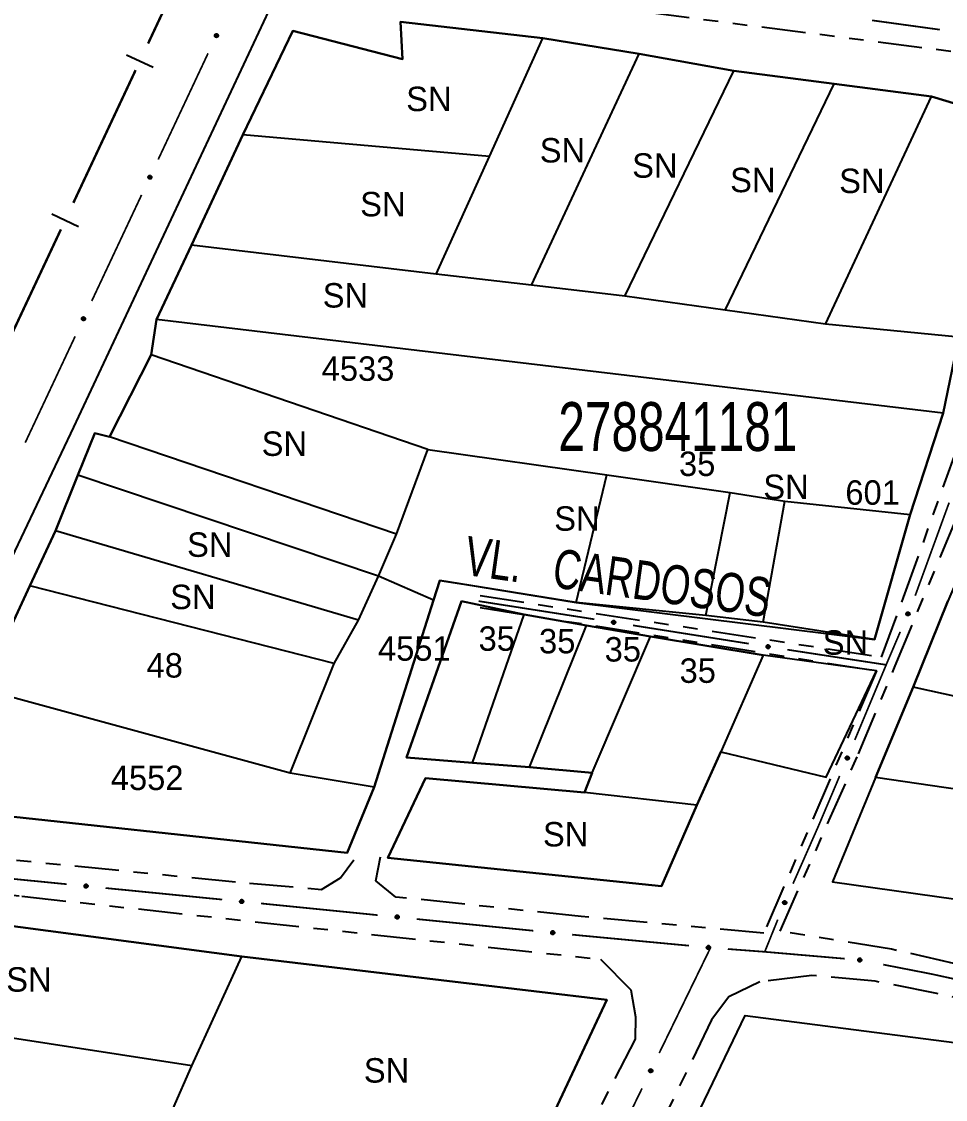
# Model space of a CAD drawing. Extents: x 203665 to 205970, y 4870865 to 4873745.
# Drawn here: x 203947.2 to 204041.8, y 4872759.1 to 4872869.4 of the extents above; entities that cross this region are included whole.
import ezdxf
from ezdxf.enums import TextEntityAlignment as Align

# ---------------------------------------------------------------- set-up
doc = ezdxf.new("R2010")
doc.units = 0
doc.header["$LTSCALE"] = 1.5
doc.header["$MEASUREMENT"] = 0
doc.linetypes.add('TRACO_25', pattern=[8, 3, -1, 1, -1, 1, -1])
for name, color, linetype in [('CD_MALHA_LOTES', 7, 'CONTINUOUS'), ('CD_TXT_QUADRA', 7, 'CONTINUOUS'), ('LM-LIM-SETORES-BAIRROS', 250, 'CONTINUOUS'), ('RU-QUADRA', 210, 'CONTINUOUS'), ('SV-EIXO-RUA-N-PAV', 6, 'CONTINUOUS'), ('SV-EIXO-RUA-PAV', 20, 'CONTINUOUS'), ('SV-RUA-NAO-PAV', 7, 'CONTINUOUS'), ('SV-RUA-PAVIM', 7, 'CONTINUOUS'), ('SV-TXT-RUA-N-PAV', 7, 'CONTINUOUS'), ('Th_NmrPort', 1, 'CONTINUOUS')]:
    doc.layers.add(name, color=color, linetype=linetype)
doc.styles.add('ARIAL', font='ARIAL.SHX')

msp = doc.modelspace()

# ---------------------------------------------------------------- linework, layer by layer
at = {"layer": 'CD_MALHA_LOTES', "linetype": 'Continuous', "flags": 128}
for points in [[(203974.978009, 4872868.418257), (203986.224625, 4872865.494137), (203986.010718, 4872869.32411)], [(203986.010718, 4872869.32411), (204000.573665, 4872867.675433)], [(203969.884727, 4872857.768376), (203974.978009, 4872868.418257)], [(203995.103927, 4872855.55459), (204000.573665, 4872867.675433)], [(204000.573665, 4872867.675433), (204010.426497, 4872866.062217)], [(203999.408976, 4872842.387275), (204010.426497, 4872866.062217)], [(204010.426497, 4872866.062217), (204020.133652, 4872864.306445)], [(204008.983385, 4872841.260662), (204020.133652, 4872864.306445)], [(204020.133652, 4872864.306445), (204030.395201, 4872862.988027)], [(204019.243671, 4872839.828078), (204030.395201, 4872862.988027)], [(204030.395201, 4872862.988027), (204040.366542, 4872861.706895)], [(204029.517916, 4872838.393546), (204040.366542, 4872861.706895)], [(204040.366542, 4872861.706895), (204050.045456, 4872858.774231)], [(203964.606078, 4872846.482504), (203969.884727, 4872857.768376)], [(203995.103927, 4872855.55459), (203969.884727, 4872857.768376)], [(203989.678634, 4872843.532236), (203995.103927, 4872855.55459)], [(203961.052809, 4872838.88553), (203964.606078, 4872846.482504)], [(203989.678634, 4872843.532236), (203964.606078, 4872846.482504)], [(203999.408976, 4872842.387275), (203989.678634, 4872843.532236)], [(204008.983385, 4872841.260662), (203999.408976, 4872842.387275)], [(204019.243671, 4872839.828078), (204008.983385, 4872841.260662)], [(204029.517916, 4872838.393546), (204019.243671, 4872839.828078)], [(203960.494328, 4872835.247916), (203961.052809, 4872838.88553)], [(204041.557973, 4872829.280035), (203961.052809, 4872838.88553)], [(204043.162941, 4872837.06722), (204029.517916, 4872838.393546)], [(204043.162941, 4872837.06722), (204041.557973, 4872829.280035)], [(203956.243512, 4872826.864039), (203960.494328, 4872835.247916)], [(203988.792923, 4872825.569082), (203960.494328, 4872835.247916)], [(204041.557973, 4872829.280035), (204038.183988, 4872818.933149)], [(203952.988579, 4872822.957318), (203954.734101, 4872827.255645)], [(203954.734101, 4872827.255645), (203956.243512, 4872826.864039)], [(203985.60298, 4872816.931094), (203956.243512, 4872826.864039)], [(203985.60298, 4872816.931094), (203988.792923, 4872825.569082)], [(203988.792923, 4872825.569082), (204007.143329, 4872822.981931)], [(203950.686393, 4872817.264644), (203952.988579, 4872822.957318)], [(203983.750369, 4872812.635044), (203952.988579, 4872822.957318)], [(204003.994277, 4872809.935857), (204007.143329, 4872822.981931)], [(204007.143329, 4872822.981931), (204019.739539, 4872821.182472)], [(204017.265283, 4872808.586263), (204019.739539, 4872821.182472)], [(204019.739539, 4872821.182472), (204025.362847, 4872820.282743)], [(204023.113523, 4872807.911466), (204025.362847, 4872820.282743)], [(204025.362847, 4872820.282743), (204038.183988, 4872818.933149)], [(204038.183988, 4872818.933149), (204034.526255, 4872806.15346)], [(203948.072395, 4872811.631434), (203950.686393, 4872817.264644)], [(203981.725978, 4872808.136398), (203950.686393, 4872817.264644)], [(203983.750369, 4872812.635044), (203985.60298, 4872816.931094)], [(203981.725978, 4872808.136398), (203983.750369, 4872812.635044)], [(203989.390291, 4872810.151529), (203983.750369, 4872812.635044)], [(203990.048474, 4872812.18518), (203989.390291, 4872810.151529)], [(204003.994277, 4872809.935857), (203990.048474, 4872812.18518)], [(203943.168592, 4872801.045672), (203948.072395, 4872811.631434)], [(203979.224776, 4872803.675202), (203948.072395, 4872811.631434)], [(203989.390291, 4872810.151529), (203983.300504, 4872791.041542)], [(203986.618256, 4872794.078129), (203992.241564, 4872810.048323)], [(203992.241564, 4872810.048323), (203998.652135, 4872808.698729)], [(204017.265283, 4872808.586263), (204003.994277, 4872809.935857)], [(204038.497723, 4872801.269634), (204042.017565, 4872810.069239)], [(203993.366225, 4872793.515798), (203998.652135, 4872808.698729)], [(203998.652135, 4872808.698729), (204005.062706, 4872807.574067)], [(204023.113523, 4872807.911466), (204017.265283, 4872808.586263)], [(203979.224776, 4872803.675202), (203981.725978, 4872808.136398)], [(203999.214465, 4872793.065933), (204005.062706, 4872807.574067)], [(204005.062706, 4872807.574067), (204011.585743, 4872806.449406)], [(204034.526255, 4872806.15346), (204023.113523, 4872807.911466)], [(204005.625036, 4872792.503603), (204011.585743, 4872806.449406)], [(204011.585743, 4872806.449406), (204023.113523, 4872804.537481)], [(204023.113523, 4872804.537481), (204018.783576, 4872794.640459)], [(204034.71485, 4872802.932001), (204023.113523, 4872804.537481)], [(203974.702334, 4872792.465136), (203979.224776, 4872803.675202)], [(204029.580327, 4872792.053738), (204034.71485, 4872802.932001)], [(203974.702334, 4872792.465136), (203943.168592, 4872801.045672)], [(204034.625897, 4872792.03005), (204038.497723, 4872801.269634)], [(204068.448996, 4872794.697124), (204038.497723, 4872801.269634)], [(204018.783576, 4872794.640459), (204016.357708, 4872789.191013)], [(204018.783576, 4872794.640459), (204029.580327, 4872792.053738)], [(203993.366225, 4872793.515798), (203986.618256, 4872794.078129)], [(203999.214465, 4872793.065933), (203993.366225, 4872793.515798)], [(203983.300504, 4872791.041542), (203974.702334, 4872792.465136)], [(204005.625036, 4872792.503603), (203999.214465, 4872793.065933)], [(204004.837773, 4872790.479212), (204005.625036, 4872792.503603)], [(204034.625897, 4872792.03005), (204030.226095, 4872781.33853)], [(204064.961717, 4872787.595359), (204034.625897, 4872792.03005)], [(203983.300504, 4872791.041542), (203980.561879, 4872784.312844)], [(203984.722483, 4872783.818916), (203988.572028, 4872791.94518)], [(203988.572028, 4872791.94518), (204004.837773, 4872790.479212)], [(204016.357708, 4872789.191013), (204004.837773, 4872790.479212)], [(203980.561879, 4872784.312844), (203937.575021, 4872788.970916)], [(204016.357708, 4872789.191013), (204012.73095, 4872780.918167)], [(204012.73095, 4872780.918167), (203984.722483, 4872783.818916)], [(204030.226095, 4872781.33853), (204059.853158, 4872777.191897)], [(203969.757067, 4872773.707985), (203935.757059, 4872778.219792), (203932.286352, 4872778.033494), (203927.663544, 4872768.21169)], [(203964.658147, 4872762.528245), (203969.757067, 4872773.707985)], [(204007.122571, 4872769.27952), (203969.757067, 4872773.707985)], [(203997.045184, 4872747.71954), (204007.122571, 4872769.27952)], [(203964.658147, 4872762.528245), (203927.663544, 4872768.21169)], [(203984.453938, 4872690.046151), (203994.607376, 4872712.758477), (203995.457898, 4872714.497536), (204010.90324, 4872746.078567), (204021.301447, 4872767.675082)], [(204021.301447, 4872767.675082), (204085.727843, 4872759.355202)], [(203960.777097, 4872753.678437), (203964.658147, 4872762.528245)]]:
    msp.add_lwpolyline(points, dxfattribs=at)
at = {"layer": 'LM-LIM-SETORES-BAIRROS', "const_width": 0.25}
for points in [[(203960.174927, 4872867.107092), (203966.546909, 4872880.686408)], [(203952.528547, 4872850.811912), (203958.90053, 4872864.391228)], [(203944.882168, 4872834.516732), (203951.254151, 4872848.096048)]]:
    msp.add_lwpolyline(points, dxfattribs=at)
at = {"layer": 'LM-LIM-SETORES-BAIRROS'}
for points in [[(203960.683261, 4872864.659318), (203957.967397, 4872865.933714)], [(203953.036881, 4872848.364138), (203950.321018, 4872849.638534)]]:
    msp.add_lwpolyline(points, dxfattribs=at)
at = {"layer": 'RU-QUADRA', "linetype": 'Continuous'}
for points in [[(204050.045456, 4872858.774231), (204040.366542, 4872861.706895), (204030.395201, 4872862.988027), (204020.133652, 4872864.306445), (204010.426497, 4872866.062217), (204000.573665, 4872867.675433), (203986.010718, 4872869.32411), (203986.224625, 4872865.494137), (203974.978009, 4872868.418257), (203969.884727, 4872857.768376), (203964.606078, 4872846.482504), (203961.052809, 4872838.88553), (203960.494328, 4872835.247916), (203956.243512, 4872826.864039), (203954.734101, 4872827.255645), (203952.988579, 4872822.957318), (203950.686393, 4872817.264644), (203948.072395, 4872811.631434), (203943.168592, 4872801.045672)], [(203937.575021, 4872788.970916), (203980.561879, 4872784.312844), (203983.300504, 4872791.041542), (203989.390291, 4872810.151529), (203990.048474, 4872812.18518), (203992.504194, 4872811.789096), (204003.994277, 4872809.935857), (204034.526255, 4872806.15346), (204038.183988, 4872818.933149), (204041.557973, 4872829.280035), (204043.162941, 4872837.06722)]]:
    msp.add_lwpolyline(points, dxfattribs=at)
at = {"layer": 'RU-QUADRA', "linetype": 'Continuous', "flags": 128}
for points in [[(204091.532811, 4872772.953703), (204096.813462, 4872784.295295), (204101.914829, 4872795.251826), (204106.961588, 4872806.091073), (204112.185761, 4872816.920509), (204118.006143, 4872828.985856), (204128.408423, 4872850.974727), (204127.651619, 4872851.383406), (204096.97326, 4872854.841873), (204062.212657, 4872860.050993), (204052.445096, 4872835.984074), (204048.72382, 4872825.610816), (204045.44941, 4872818.032881), (204042.017565, 4872810.069239), (204038.497723, 4872801.269634), (204034.625897, 4872792.03005), (204030.226095, 4872781.33853), (204059.853158, 4872777.191897)], [(203992.241564, 4872810.048323), (203986.618256, 4872794.078129), (203993.366225, 4872793.515798), (203999.214465, 4872793.065933), (204005.625036, 4872792.503603), (204004.837773, 4872790.479212), (203988.572028, 4872791.94518), (203984.722483, 4872783.818916), (204012.73095, 4872780.918167), (204016.357708, 4872789.191013), (204018.783576, 4872794.640459), (204029.580327, 4872792.053738), (204034.71485, 4872802.932001), (204023.113523, 4872804.537481), (204011.585743, 4872806.449406), (204005.062706, 4872807.574067), (203998.652135, 4872808.698729)]]:
    msp.add_lwpolyline(points, close=True, dxfattribs=at)
for points in [[(203935.757059, 4872778.219792), (203969.757067, 4872773.707985), (204007.122571, 4872769.27952), (203997.045184, 4872747.71954)], [(204010.90324, 4872746.078567), (204021.301447, 4872767.675082), (204085.727843, 4872759.355202), (204067.401495, 4872721.82098)]]:
    msp.add_lwpolyline(points, dxfattribs=at)
at = {"layer": 'SV-EIXO-RUA-N-PAV', "const_width": 0.18}
for points in [[(204041.210966, 4872868.527379), (204034.27635, 4872869.48189)], [(204042.161917, 4872820.139098), (204038.690558, 4872810.620854)], [(203994.000683, 4872810.068342), (204005.856146, 4872808.211462)], [(204009.807438, 4872807.589142), (204021.660103, 4872805.714485)], [(204037.157828, 4872806.927049), (204035.9821, 4872804.167038)], [(204025.612521, 4872805.099429), (204035.497198, 4872803.585109)], [(204035.9821, 4872804.167038), (204035.719687, 4872803.551025)], [(204035.719687, 4872803.551025), (204032.508669, 4872795.864327)], [(204035.497198, 4872803.585109), (204035.719687, 4872803.551025)], [(204030.957448, 4872792.177376), (204029.006703, 4872787.573617)], [(204029.006703, 4872787.573617), (204028.74334, 4872786.952081)], [(204028.74334, 4872786.952081), (204026.187016, 4872781.166717)], [(203951.838563, 4872781.110155), (203940.891908, 4872782.192163)], [(203967.76097, 4872779.536324), (203955.819165, 4872780.716697)], [(203983.681529, 4872777.943921), (203971.741379, 4872779.140926)], [(203999.601729, 4872776.347913), (203987.661579, 4872777.544919)], [(204024.624726, 4872777.484964), (204023.499148, 4872774.704123)], [(204004.334677, 4872775.873433), (204003.581779, 4872775.948911)], [(204004.576937, 4872775.850658), (204004.334677, 4872775.873433)], [(204015.528644, 4872774.821046), (204004.576937, 4872775.850658)], [(204017.742361, 4872774.612926), (204012.48818, 4872763.82434)], [(204023.292043, 4872774.192451), (204019.513806, 4872774.478712)], [(204023.499148, 4872774.704123), (204023.292043, 4872774.192451)], [(204023.502199, 4872774.174355), (204023.292043, 4872774.192451)], [(204031.4727, 4872773.487981), (204023.502199, 4872774.174355)], [(204040.376923, 4872771.918335), (204035.421558, 4872772.885236)], [(204041.306135, 4872771.71507), (204040.376923, 4872771.918335)], [(204046.125383, 4872770.660859), (204041.306135, 4872771.71507)], [(204010.736786, 4872760.228145), (204005.482605, 4872749.439559)]]:
    msp.add_lwpolyline(points, dxfattribs=at)
at = {"layer": 'SV-EIXO-RUA-N-PAV'}
for points in [[(204038.099231, 4872808.856102), (204038.118135, 4872808.810995), (204038.125159, 4872808.768362), (204038.120783, 4872808.731117), (204038.108334, 4872808.699214), (204038.091921, 4872808.66801), (204038.068434, 4872808.6402), (204038.035528, 4872808.615109), (204037.990412, 4872808.595828), (204037.946266, 4872808.591504), (204037.909523, 4872808.593841), (204037.875508, 4872808.604906), (204037.845462, 4872808.621358), (204037.817382, 4872808.646711), (204037.79228, 4872808.680306), (204037.77399, 4872808.726141), (204037.767391, 4872808.767984), (204037.77257, 4872808.803897), (204037.783911, 4872808.838022), (204037.801049, 4872808.869679), (204037.824262, 4872808.896844), (204037.858133, 4872808.922057), (204037.903611, 4872808.93951), (204037.945269, 4872808.946568), (204037.981246, 4872808.941895), (204038.014591, 4872808.929973), (204038.046088, 4872808.913892), (204038.075026, 4872808.891445), (204038.099231, 4872808.856102)], [(204007.707274, 4872808.03276), (204007.746424, 4872808.062073), (204007.786066, 4872808.079261), (204007.823256, 4872808.084081), (204007.85723, 4872808.07977), (204007.89149, 4872808.071446), (204007.924179, 4872808.055433), (204007.956525, 4872808.029623), (204007.986206, 4872807.990556), (204008.001145, 4872807.94879), (204008.00782, 4872807.912582), (204008.005365, 4872807.876898), (204007.996721, 4872807.843751), (204007.978964, 4872807.810345), (204007.952488, 4872807.777822), (204007.912483, 4872807.748927), (204007.873504, 4872807.732342), (204007.83741, 4872807.728625), (204007.801551, 4872807.73132), (204007.766676, 4872807.740238), (204007.734677, 4872807.756142), (204007.701979, 4872807.782858), (204007.673983, 4872807.822721), (204007.656999, 4872807.86141), (204007.652776, 4872807.897442), (204007.656224, 4872807.932686), (204007.664155, 4872807.96715), (204007.678884, 4872808.000681), (204007.707274, 4872808.03276)], [(204023.510232, 4872805.532862), (204023.54924, 4872805.562365), (204023.588798, 4872805.579745), (204023.625963, 4872805.584745), (204023.659958, 4872805.580599), (204023.694258, 4872805.572441), (204023.727025, 4872805.556586), (204023.759495, 4872805.530933), (204023.789365, 4872805.492011), (204023.804506, 4872805.450317), (204023.811357, 4872805.414143), (204023.809075, 4872805.378447), (204023.800591, 4872805.345259), (204023.782997, 4872805.311767), (204023.756679, 4872805.279116), (204023.716814, 4872805.250027), (204023.677916, 4872805.233254), (204023.64184, 4872805.229362), (204023.605968, 4872805.231883), (204023.57105, 4872805.240632), (204023.538975, 4872805.256381), (204023.506148, 4872805.282938), (204023.477959, 4872805.322665), (204023.460787, 4872805.361271), (204023.45639, 4872805.397282), (204023.459667, 4872805.432542), (204023.467432, 4872805.467044), (204023.481998, 4872805.500646), (204023.510232, 4872805.532862)], [(204031.89516, 4872794.108226), (204031.91415, 4872794.063155), (204031.921255, 4872794.020535), (204031.91695, 4872793.983283), (204031.904562, 4872793.951356), (204031.88821, 4872793.92012), (204031.864775, 4872793.892266), (204031.831917, 4872793.867112), (204031.786839, 4872793.847744), (204031.742701, 4872793.843335), (204031.705953, 4872793.845602), (204031.671918, 4872793.856603), (204031.64184, 4872793.872996), (204031.613711, 4872793.898296), (204031.588545, 4872793.931843), (204031.570168, 4872793.977642), (204031.563489, 4872794.019473), (204031.568599, 4872794.055396), (204031.579875, 4872794.089543), (204031.596952, 4872794.121232), (204031.620113, 4872794.148442), (204031.653935, 4872794.173719), (204031.69938, 4872794.191259), (204031.741025, 4872794.198397), (204031.77701, 4872794.193792), (204031.810378, 4872794.181934), (204031.841906, 4872794.165914), (204031.870887, 4872794.143523), (204031.89516, 4872794.108226)], [(203953.96102, 4872780.789746), (203953.923645, 4872780.7582), (203953.885073, 4872780.738729), (203953.848228, 4872780.73175), (203953.814061, 4872780.734072), (203953.779373, 4872780.740384), (203953.745806, 4872780.754465), (203953.712011, 4872780.778345), (203953.680102, 4872780.815614), (203953.662753, 4872780.856438), (203953.653978, 4872780.892195), (203953.654348, 4872780.927962), (203953.661045, 4872780.961556), (203953.676824, 4872780.995941), (203953.701358, 4872781.029953), (203953.739611, 4872781.061131), (203953.777557, 4872781.07996), (203953.813372, 4872781.085775), (203953.849328, 4872781.085175), (203953.884663, 4872781.078306), (203953.917535, 4872781.064295), (203953.951735, 4872781.039531), (203953.982008, 4872781.001368), (203954.001219, 4872780.963736), (203954.007536, 4872780.928011), (203954.006148, 4872780.892626), (203954.00024, 4872780.857758), (203953.987491, 4872780.823426), (203953.96102, 4872780.789746)], [(203969.883427, 4872779.215916), (203969.846053, 4872779.184369), (203969.807481, 4872779.164899), (203969.770635, 4872779.157919), (203969.736468, 4872779.160241), (203969.701781, 4872779.166554), (203969.668213, 4872779.180634), (203969.634418, 4872779.204514), (203969.602509, 4872779.241784), (203969.585161, 4872779.282608), (203969.576385, 4872779.318365), (203969.576755, 4872779.354132), (203969.583452, 4872779.387726), (203969.599231, 4872779.42211), (203969.623766, 4872779.456122), (203969.662018, 4872779.487301), (203969.699964, 4872779.506129), (203969.73578, 4872779.511945), (203969.771735, 4872779.511345), (203969.807071, 4872779.504476), (203969.839942, 4872779.490465), (203969.874142, 4872779.4657), (203969.904415, 4872779.427538), (203969.923626, 4872779.389905), (203969.929943, 4872779.354181), (203969.928556, 4872779.318796), (203969.922647, 4872779.283928), (203969.909898, 4872779.249595), (203969.883427, 4872779.215916)], [(204025.484738, 4872779.316301), (204025.504455, 4872779.271543), (204025.51225, 4872779.229044), (204025.508548, 4872779.191727), (204025.496678, 4872779.159603), (204025.480834, 4872779.128107), (204025.457853, 4872779.099877), (204025.425407, 4872779.074194), (204025.380648, 4872779.0541), (204025.336587, 4872779.048977), (204025.299807, 4872779.050648), (204025.265598, 4872779.061097), (204025.235259, 4872779.077002), (204025.206725, 4872779.101842), (204025.181019, 4872779.134977), (204025.161902, 4872779.180474), (204025.154547, 4872779.222191), (204025.159075, 4872779.258192), (204025.169797, 4872779.292517), (204025.186358, 4872779.324478), (204025.209076, 4872779.352059), (204025.242485, 4872779.377881), (204025.28764, 4872779.396154), (204025.329164, 4872779.403965), (204025.365219, 4872779.399944), (204025.398774, 4872779.388627), (204025.430558, 4872779.373119), (204025.459897, 4872779.3512), (204025.484738, 4872779.316301)], [(203985.803537, 4872777.620556), (203985.766119, 4872777.589061), (203985.72752, 4872777.569645), (203985.690665, 4872777.562717), (203985.656501, 4872777.565086), (203985.621822, 4872777.571447), (203985.588274, 4872777.585574), (203985.554513, 4872777.609501), (203985.522656, 4872777.646815), (203985.505364, 4872777.687664), (203985.496639, 4872777.723432), (203985.497058, 4872777.759199), (203985.503802, 4872777.792784), (203985.519629, 4872777.827146), (203985.544211, 4872777.861124), (203985.582506, 4872777.892249), (203985.620479, 4872777.911025), (203985.656302, 4872777.91679), (203985.692257, 4872777.91614), (203985.727583, 4872777.909222), (203985.760435, 4872777.895165), (203985.7946, 4872777.870353), (203985.82482, 4872777.832148), (203985.843979, 4872777.794489), (203985.850246, 4872777.758756), (203985.848809, 4872777.723373), (203985.842852, 4872777.688513), (203985.830055, 4872777.654198), (203985.803537, 4872777.620556)], [(204001.723737, 4872776.024548), (204001.686319, 4872775.993054), (204001.647719, 4872775.973637), (204001.610865, 4872775.966709), (204001.576701, 4872775.969079), (204001.542022, 4872775.975439), (204001.508474, 4872775.989566), (204001.474712, 4872776.013493), (204001.442855, 4872776.050807), (204001.425564, 4872776.091656), (204001.416838, 4872776.127425), (204001.417258, 4872776.163191), (204001.424002, 4872776.196776), (204001.439829, 4872776.231139), (204001.46441, 4872776.265116), (204001.502706, 4872776.296241), (204001.540678, 4872776.315017), (204001.576502, 4872776.320782), (204001.612457, 4872776.320133), (204001.647783, 4872776.313214), (204001.680634, 4872776.299157), (204001.7148, 4872776.274346), (204001.74502, 4872776.236141), (204001.764179, 4872776.198482), (204001.770445, 4872776.162748), (204001.769009, 4872776.127365), (204001.763052, 4872776.092505), (204001.750255, 4872776.058191), (204001.723737, 4872776.024548)], [(204017.65261, 4872774.510798), (204017.615387, 4872774.479072), (204017.576908, 4872774.459418), (204017.540097, 4872774.452262), (204017.505919, 4872774.454421), (204017.471202, 4872774.460567), (204017.437567, 4872774.474486), (204017.403658, 4872774.498204), (204017.371571, 4872774.535321), (204017.354028, 4872774.576062), (204017.345081, 4872774.611776), (204017.34528, 4872774.647544), (204017.351816, 4872774.68117), (204017.36743, 4872774.71563), (204017.391802, 4872774.749759), (204017.429905, 4872774.78112), (204017.46776, 4872774.80013), (204017.503548, 4872774.806117), (204017.539505, 4872774.805689), (204017.574874, 4872774.798989), (204017.607811, 4872774.785135), (204017.642129, 4872774.760535), (204017.672585, 4872774.722517), (204017.691976, 4872774.684978), (204017.698464, 4872774.649284), (204017.697246, 4872774.613892), (204017.691504, 4872774.578996), (204017.67892, 4872774.544603), (204017.65261, 4872774.510798)], [(204033.145415, 4872773.233448), (204033.108441, 4872773.201432), (204033.070118, 4872773.181477), (204033.033364, 4872773.174033), (204032.99917, 4872773.175923), (204032.964406, 4872773.181798), (204032.930663, 4872773.195453), (204032.896569, 4872773.218905), (204032.864193, 4872773.255768), (204032.84633, 4872773.296371), (204032.837104, 4872773.332014), (204032.837023, 4872773.367782), (204032.843295, 4872773.401458), (204032.858639, 4872773.43604), (204032.882742, 4872773.470358), (204032.920598, 4872773.502017), (204032.958303, 4872773.521323), (204032.994043, 4872773.52759), (204033.030003, 4872773.527444), (204033.065422, 4872773.521022), (204033.098468, 4872773.507426), (204033.132978, 4872773.483096), (204033.16373, 4872773.445318), (204033.183415, 4872773.407931), (204033.190182, 4872773.372289), (204033.189241, 4872773.336889), (204033.183773, 4872773.30195), (204033.171459, 4872773.267459), (204033.145415, 4872773.233448)], [(204011.774361, 4872762.10722), (204011.790965, 4872762.061216), (204011.795827, 4872762.018283), (204011.789577, 4872761.981307), (204011.775533, 4872761.950073), (204011.757567, 4872761.919737), (204011.732705, 4872761.893148), (204011.698575, 4872761.86975), (204011.652543, 4872761.85277), (204011.608235, 4872761.85068), (204011.571656, 4872761.854869), (204011.538244, 4872761.867637), (204011.509067, 4872761.885584), (204011.482302, 4872761.912322), (204011.458928, 4872761.947142), (204011.442975, 4872761.993841), (204011.438496, 4872762.035964), (204011.445482, 4872762.07157), (204011.458531, 4872762.10508), (204011.477244, 4872762.13583), (204011.501799, 4872762.16179), (204011.536899, 4872762.18526), (204011.5832, 4872762.200395), (204011.625162, 4872762.205342), (204011.660857, 4872762.198859), (204011.693558, 4872762.185269), (204011.724203, 4872762.167619), (204011.751971, 4872762.14374), (204011.774361, 4872762.10722)]]:
    msp.add_lwpolyline(points, close=True, dxfattribs=at)
for points in [[(204037.801049, 4872808.869679), (204037.767391, 4872808.767984)], [(204037.811539, 4872808.87902), (204037.772755, 4872808.753157)], [(204037.824262, 4872808.896844), (204037.77399, 4872808.726141)], [(204037.841228, 4872808.903452), (204037.785748, 4872808.710542)], [(204037.858133, 4872808.922057), (204037.79228, 4872808.680306)], [(204037.880774, 4872808.926651), (204037.805553, 4872808.66651)], [(204037.903611, 4872808.93951), (204037.817382, 4872808.646711)], [(204037.922668, 4872808.941435), (204037.83231, 4872808.638797)], [(204037.945269, 4872808.946568), (204037.845462, 4872808.621358)], [(204037.96119, 4872808.94134), (204037.861207, 4872808.616105)], [(204037.981246, 4872808.941895), (204037.875508, 4872808.604906)], [(204037.996503, 4872808.933713), (204037.890801, 4872808.602015)], [(204038.014591, 4872808.929973), (204037.909523, 4872808.593841)], [(204038.029863, 4872808.918018), (204037.931484, 4872808.59655)], [(204038.046088, 4872808.913892), (204037.946266, 4872808.591504)], [(204038.058574, 4872808.898372), (204037.970541, 4872808.59771)], [(204038.075026, 4872808.891445), (204037.990412, 4872808.595828)], [(204038.085145, 4872808.873705), (204038.012621, 4872808.609448)], [(204038.099231, 4872808.856102), (204038.035528, 4872808.615109)], [(204038.10853, 4872808.831113), (204038.054492, 4872808.634624)], [(204038.118135, 4872808.810995), (204038.068434, 4872808.6402)], [(204038.122244, 4872808.786709), (204038.082739, 4872808.662636)], [(204038.125159, 4872808.768362), (204038.091921, 4872808.66801)], [(204007.652776, 4872807.897442), (204008.005365, 4872807.876898)], [(204007.656224, 4872807.932686), (204008.00782, 4872807.912582)], [(204007.656998, 4872807.914232), (204008.004448, 4872807.892434)], [(204007.656999, 4872807.86141), (204007.996721, 4872807.843751)], [(204007.658195, 4872807.878124), (204007.997984, 4872807.8603)], [(204007.664102, 4872807.950408), (204007.999847, 4872807.933224)], [(204007.664155, 4872807.96715), (204008.001145, 4872807.94879)], [(204007.667478, 4872807.840737), (204007.983007, 4872807.826751)], [(204007.673983, 4872807.822721), (204007.978964, 4872807.810345)], [(204007.67617, 4872807.983037), (204007.989217, 4872807.970824)], [(204007.678884, 4872808.000681), (204007.986206, 4872807.990556)], [(204007.692013, 4872807.803701), (204007.962639, 4872807.794054)], [(204007.693629, 4872808.014813), (204007.96759, 4872808.008782)], [(204007.701979, 4872807.782858), (204007.952488, 4872807.777822)], [(204007.707274, 4872808.03276), (204007.956525, 4872808.029623)], [(204007.724139, 4872807.77099), (204007.924751, 4872807.764128)], [(204007.729248, 4872808.04786), (204007.932982, 4872808.043267)], [(204007.734677, 4872807.756142), (204007.912483, 4872807.748927)], [(204007.746424, 4872808.062073), (204007.924179, 4872808.055433)], [(204007.755062, 4872807.74814), (204007.88658, 4872807.741154)], [(204007.766676, 4872807.740238), (204007.873504, 4872807.732342)], [(204007.76898, 4872808.071969), (204007.898937, 4872808.063848)], [(204007.786066, 4872808.079261), (204007.89149, 4872808.071446)], [(204023.45639, 4872805.397282), (204023.809075, 4872805.378447)], [(204023.459667, 4872805.432542), (204023.811357, 4872805.414143)], [(204023.460531, 4872805.414092), (204023.808082, 4872805.393978)], [(204023.460787, 4872805.361271), (204023.800591, 4872805.345259)], [(204023.461903, 4872805.37799), (204023.801774, 4872805.361814)], [(204023.467432, 4872805.467044), (204023.804506, 4872805.450317)], [(204023.467459, 4872805.450303), (204023.803284, 4872805.434746)], [(204023.471367, 4872805.340649), (204023.78696, 4872805.328192)], [(204023.477959, 4872805.322665), (204023.782997, 4872805.311767)], [(204023.479369, 4872805.482989), (204023.792471, 4872805.472294)], [(204023.481998, 4872805.500646), (204023.789365, 4872805.492011)], [(204023.496081, 4872805.303732), (204023.766751, 4872805.295396)], [(204023.496674, 4872805.514849), (204023.770661, 4872805.510146)], [(204023.506148, 4872805.282938), (204023.756679, 4872805.279116)], [(204023.510232, 4872805.532862), (204023.759495, 4872805.530933)], [(204023.528366, 4872805.271177), (204023.729008, 4872805.265287)], [(204023.532133, 4872805.548069), (204023.735886, 4872805.544463)], [(204023.538975, 4872805.256381), (204023.716814, 4872805.250027)], [(204023.54924, 4872805.562365), (204023.727025, 4872805.556586)], [(204023.559399, 4872805.248477), (204023.690949, 4872805.242128)], [(204023.57105, 4872805.240632), (204023.677916, 4872805.233254)], [(204023.571747, 4872805.57237), (204023.701741, 4872805.564879)], [(204023.588798, 4872805.579745), (204023.694258, 4872805.572441)], [(204031.596952, 4872794.121232), (204031.563489, 4872794.019473)], [(204031.607424, 4872794.130593), (204031.568881, 4872794.004656)], [(204031.620113, 4872794.148442), (204031.570168, 4872793.977642)], [(204031.637066, 4872794.155082), (204031.581956, 4872793.962067)], [(204031.653935, 4872794.173719), (204031.588545, 4872793.931843)], [(204031.676568, 4872794.178357), (204031.601845, 4872793.918072)], [(204031.69938, 4872794.191259), (204031.613711, 4872793.898296)], [(204031.718433, 4872794.193221), (204031.628655, 4872793.89041)], [(204031.741025, 4872794.198397), (204031.64184, 4872793.872996)], [(204031.756955, 4872794.193199), (204031.657595, 4872793.867774)], [(204031.77701, 4872794.193792), (204031.671918, 4872793.856603)], [(204031.792283, 4872794.18564), (204031.687215, 4872793.853741)], [(204031.810378, 4872794.181934), (204031.705953, 4872793.845602)], [(204031.825673, 4872794.170009), (204031.72791, 4872793.848353)], [(204031.841906, 4872794.165914), (204031.742701, 4872793.843335)], [(204031.854421, 4872794.150418), (204031.766964, 4872793.849588)], [(204031.870887, 4872794.143523), (204031.786839, 4872793.847744)], [(204031.88104, 4872794.125802), (204031.809021, 4872793.861407)], [(204031.89516, 4872794.108226), (204031.831917, 4872793.867112)], [(204031.904506, 4872794.083255), (204031.850844, 4872793.886662)], [(204031.91415, 4872794.063155), (204031.864775, 4872793.892266)], [(204031.918305, 4872794.038877), (204031.879038, 4872793.914729)], [(204031.921255, 4872794.020535), (204031.88821, 4872793.92012)], [(203953.989552, 4872780.983762), (203953.673744, 4872780.979327)], [(203953.982008, 4872781.001368), (203953.676824, 4872780.995941)], [(203953.962899, 4872781.019305), (203953.692171, 4872781.013157)], [(203953.951735, 4872781.039531), (203953.701358, 4872781.029953)], [(203953.92892, 4872781.050087), (203953.72825, 4872781.045241)], [(203953.917535, 4872781.064295), (203953.739611, 4872781.061131)], [(203953.896718, 4872781.071095), (203953.765017, 4872781.070401)], [(203953.884663, 4872781.078306), (203953.777557, 4872781.07996)], [(203954.006148, 4872780.892626), (203953.653978, 4872780.892195)], [(203954.007536, 4872780.928011), (203953.654348, 4872780.927962)], [(203954.004299, 4872780.911004), (203953.65617, 4872780.912506)], [(203954.000999, 4872780.94698), (203953.660749, 4872780.944961)], [(203954.001219, 4872780.963736), (203953.661045, 4872780.961556)], [(203954.00024, 4872780.857758), (203953.662753, 4872780.856438)], [(203953.999317, 4872780.874474), (203953.663141, 4872780.872053)], [(203953.989172, 4872780.841198), (203953.675946, 4872780.835137)], [(203953.987491, 4872780.823426), (203953.680102, 4872780.815614)], [(203953.973596, 4872780.808458), (203953.699749, 4872780.798505)], [(203953.96102, 4872780.789746), (203953.712011, 4872780.778345)], [(203953.939963, 4872780.77339), (203953.736309, 4872780.766096)], [(203953.923645, 4872780.7582), (203953.745806, 4872780.754465)], [(203953.901705, 4872780.747006), (203953.771496, 4872780.747535)], [(203953.885073, 4872780.738729), (203953.779373, 4872780.740384)], [(203969.928556, 4872779.318796), (203969.576385, 4872779.318365)], [(203969.929943, 4872779.354181), (203969.576755, 4872779.354132)], [(203969.926707, 4872779.337173), (203969.578577, 4872779.338675)], [(203969.923407, 4872779.37315), (203969.583157, 4872779.371131)], [(203969.923626, 4872779.389905), (203969.583452, 4872779.387726)], [(203969.922647, 4872779.283928), (203969.585161, 4872779.282608)], [(203969.921725, 4872779.300644), (203969.585548, 4872779.298222)], [(203969.91196, 4872779.409932), (203969.596152, 4872779.405497)], [(203969.91158, 4872779.267367), (203969.598353, 4872779.261306)], [(203969.904415, 4872779.427538), (203969.599231, 4872779.42211)], [(203969.909898, 4872779.249595), (203969.602509, 4872779.241784)], [(203969.885307, 4872779.445474), (203969.614578, 4872779.439326)], [(203969.896003, 4872779.234628), (203969.622156, 4872779.224674)], [(203969.874142, 4872779.4657), (203969.623766, 4872779.456122)], [(203969.883427, 4872779.215916), (203969.634418, 4872779.204514)], [(203969.851328, 4872779.476256), (203969.650658, 4872779.47141)], [(203969.862371, 4872779.199559), (203969.658717, 4872779.192266)], [(203969.839942, 4872779.490465), (203969.662018, 4872779.487301)], [(203969.846053, 4872779.184369), (203969.668213, 4872779.180634)], [(203969.819125, 4872779.497265), (203969.687424, 4872779.496571)], [(203969.824113, 4872779.173175), (203969.693904, 4872779.173705)], [(203969.807071, 4872779.504476), (203969.699964, 4872779.506129)], [(203969.807481, 4872779.164899), (203969.701781, 4872779.166554)], [(204025.186358, 4872779.324478), (204025.154547, 4872779.222191)], [(204025.196678, 4872779.334007), (204025.160178, 4872779.207463)], [(204025.209076, 4872779.352059), (204025.161902, 4872779.180474)], [(204025.22592, 4872779.358973), (204025.173941, 4872779.165091)], [(204025.242485, 4872779.377881), (204025.181019, 4872779.134977)], [(204025.26504, 4872779.382884), (204025.19454, 4872779.121424)], [(204025.28764, 4872779.396154), (204025.206725, 4872779.101842)], [(204025.306659, 4872779.398424), (204025.221794, 4872779.0942)], [(204025.329164, 4872779.403965), (204025.235259, 4872779.077002)], [(204025.345176, 4872779.399026), (204025.251096, 4872779.072035)], [(204025.365219, 4872779.399944), (204025.265598, 4872779.061097)], [(204025.380622, 4872779.392039), (204025.28094, 4872779.058483)], [(204025.398774, 4872779.388627), (204025.299807, 4872779.050648)], [(204025.414261, 4872779.376951), (204025.321716, 4872779.053755)], [(204025.430558, 4872779.373119), (204025.336587, 4872779.048977)], [(204025.443322, 4872779.357828), (204025.360746, 4872779.055622)], [(204025.459897, 4872779.3512), (204025.380648, 4872779.0541)], [(204025.470335, 4872779.333646), (204025.402606, 4872779.06812)], [(204025.484738, 4872779.316301), (204025.425407, 4872779.074194)], [(204025.494487, 4872779.291484), (204025.444014, 4872779.094049)], [(204025.504455, 4872779.271543), (204025.457853, 4872779.099877)], [(204025.509003, 4872779.247335), (204025.47175, 4872779.122568)], [(204025.51225, 4872779.229044), (204025.480834, 4872779.128107)], [(203985.848809, 4872777.723373), (203985.496639, 4872777.723432)], [(203985.850246, 4872777.758756), (203985.497058, 4872777.759199)], [(203985.846986, 4872777.741753), (203985.498859, 4872777.74374)], [(203985.843736, 4872777.777734), (203985.503483, 4872777.776189)], [(203985.843979, 4872777.794489), (203985.503802, 4872777.792784)], [(203985.842852, 4872777.688513), (203985.505364, 4872777.687664)], [(203985.841953, 4872777.705231), (203985.505773, 4872777.703277)], [(203985.83234, 4872777.814532), (203985.516526, 4872777.810537)], [(203985.831761, 4872777.671968), (203985.518527, 4872777.666343)], [(203985.82482, 4872777.832148), (203985.519629, 4872777.827146)], [(203985.805737, 4872777.850112), (203985.535, 4872777.84434)], [(203985.7946, 4872777.870353), (203985.544211, 4872777.861124)], [(203985.771801, 4872777.880941), (203985.571124, 4872777.876374)], [(203985.760435, 4872777.895165), (203985.582506, 4872777.892249)], [(203985.739627, 4872777.901994), (203985.607925, 4872777.901484)], [(203985.727583, 4872777.909222), (203985.620479, 4872777.911025)], [(203985.830055, 4872777.654198), (203985.522656, 4872777.646815)], [(203985.816139, 4872777.63925), (203985.542279, 4872777.629678)], [(203985.803537, 4872777.620556), (203985.554513, 4872777.609501)], [(203985.782458, 4872777.604229), (203985.578794, 4872777.597219)], [(203985.766119, 4872777.589061), (203985.588274, 4872777.585574)], [(203985.744163, 4872777.577898), (203985.613955, 4872777.578609)], [(203985.72752, 4872777.569645), (203985.621822, 4872777.571447)], [(204001.769009, 4872776.127365), (204001.416838, 4872776.127425)], [(204001.770445, 4872776.162748), (204001.417258, 4872776.163191)], [(204001.767185, 4872776.145745), (204001.419059, 4872776.147732)], [(204001.763936, 4872776.181726), (204001.423683, 4872776.180182)], [(204001.764179, 4872776.198482), (204001.424002, 4872776.196776)], [(204001.763052, 4872776.092505), (204001.425564, 4872776.091656)], [(204001.762153, 4872776.109223), (204001.425973, 4872776.10727)], [(204001.75254, 4872776.218524), (204001.436726, 4872776.214529)], [(204001.751961, 4872776.075961), (204001.438727, 4872776.070336)], [(204001.74502, 4872776.236141), (204001.439829, 4872776.231139)], [(204001.750255, 4872776.058191), (204001.442855, 4872776.050807)], [(204001.725937, 4872776.254104), (204001.4552, 4872776.248333)], [(204001.736339, 4872776.043243), (204001.462478, 4872776.033671)], [(204001.7148, 4872776.274346), (204001.46441, 4872776.265116)], [(204001.723737, 4872776.024548), (204001.474712, 4872776.013493)], [(204001.692, 4872776.284933), (204001.491324, 4872776.280367)], [(204001.702658, 4872776.008221), (204001.498994, 4872776.001211)], [(204001.680634, 4872776.299157), (204001.502706, 4872776.296241)], [(204001.686319, 4872775.993054), (204001.508474, 4872775.989566)], [(204001.659827, 4872776.305986), (204001.528125, 4872776.305476)], [(204001.664363, 4872775.98189), (204001.534155, 4872775.982601)], [(204001.647783, 4872776.313214), (204001.540678, 4872776.315017)], [(204001.647719, 4872775.973637), (204001.542022, 4872775.975439)], [(204017.697246, 4872774.613892), (204017.345081, 4872774.611776)], [(204017.698464, 4872774.649284), (204017.34528, 4872774.647544)], [(204017.695308, 4872774.632261), (204017.347176, 4872774.632097)], [(204017.691836, 4872774.668221), (204017.3516, 4872774.664574)], [(204017.691976, 4872774.684978), (204017.351816, 4872774.68117)], [(204017.691504, 4872774.578996), (204017.354028, 4872774.576062)], [(204017.690501, 4872774.595708), (204017.35434, 4872774.591678)], [(204017.680213, 4872774.704948), (204017.36443, 4872774.699002)], [(204017.680516, 4872774.562383), (204017.367322, 4872774.554823)], [(204017.672585, 4872774.722517), (204017.36743, 4872774.71563)], [(204017.67892, 4872774.544603), (204017.371571, 4872774.535321)], [(204017.653391, 4872774.740363), (204017.382695, 4872774.732919)], [(204017.665096, 4872774.52957), (204017.3913, 4872774.518306)], [(204017.642129, 4872774.760535), (204017.391802, 4872774.749759)], [(204017.65261, 4872774.510798), (204017.403658, 4872774.498204)], [(204017.619265, 4872774.770982), (204017.41862, 4872774.765175)], [(204017.631632, 4872774.494341), (204017.428015, 4872774.486073)], [(204017.607811, 4872774.785135), (204017.429905, 4872774.78112)], [(204017.615387, 4872774.479072), (204017.437567, 4872774.474486)], [(204017.586962, 4872774.791836), (204017.455266, 4872774.790511)], [(204017.5935, 4872774.467774), (204017.46329, 4872774.46768)], [(204017.574874, 4872774.798989), (204017.46776, 4872774.80013)], [(204017.576908, 4872774.459418), (204017.471202, 4872774.460567)], [(204033.190182, 4872773.372289), (204032.837023, 4872773.367782)], [(204033.189241, 4872773.336889), (204032.837104, 4872773.332014)], [(204033.18716, 4872773.355242), (204032.83904, 4872773.35235)], [(204033.183407, 4872773.391174), (204032.843209, 4872773.384861)], [(204033.183415, 4872773.407931), (204032.843295, 4872773.401458)], [(204033.183773, 4872773.30195), (204032.84633, 4872773.296371)], [(204033.18264, 4872773.318653), (204032.846521, 4872773.311989)], [(204033.171496, 4872773.427809), (204032.855769, 4872773.419388)], [(204033.16373, 4872773.445318), (204032.858639, 4872773.43604)], [(204033.172915, 4872773.285251), (204032.859791, 4872773.275237)], [(204033.171459, 4872773.267459), (204032.864193, 4872773.255768)], [(204033.144397, 4872773.463012), (204032.873767, 4872773.453447)], [(204033.132978, 4872773.483096), (204032.882742, 4872773.470358)], [(204033.157753, 4872773.252317), (204032.884054, 4872773.238908)], [(204033.110032, 4872773.493363), (204032.909439, 4872773.485984)], [(204033.098468, 4872773.507426), (204032.920598, 4872773.502017)], [(204033.077567, 4872773.513963), (204032.945885, 4872773.511607)], [(204033.065422, 4872773.521022), (204032.958303, 4872773.521323)], [(204033.145415, 4872773.233448), (204032.896569, 4872773.218905)], [(204033.124566, 4872773.216827), (204032.92102, 4872773.206964)], [(204033.108441, 4872773.201432), (204032.930663, 4872773.195453)], [(204033.086644, 4872773.189962), (204032.956439, 4872773.188849)], [(204033.070118, 4872773.181477), (204032.964406, 4872773.181798)], [(204011.477244, 4872762.13583), (204011.438496, 4872762.035964)], [(204011.501799, 4872762.16179), (204011.442975, 4872761.993841)], [(204011.488193, 4872762.14463), (204011.443105, 4872762.020885)], [(204011.519077, 4872762.167532), (204011.453931, 4872761.977669)], [(204011.536899, 4872762.18526), (204011.458928, 4872761.947142)], [(204011.559744, 4872762.188706), (204011.471488, 4872761.932693)], [(204011.5832, 4872762.200395), (204011.482302, 4872761.912322)], [(204011.60233, 4872762.201356), (204011.496812, 4872761.903665)], [(204011.625162, 4872762.205342), (204011.509067, 4872761.885584)], [(204011.640798, 4872762.199317), (204011.524526, 4872761.879543)], [(204011.660857, 4872762.198859), (204011.538244, 4872761.867637)], [(204011.675682, 4872762.189917), (204011.553371, 4872761.863978)], [(204011.693558, 4872762.185269), (204011.571656, 4872761.854869)], [(204011.708207, 4872762.172559), (204011.593727, 4872761.856466)], [(204011.724203, 4872762.167619), (204011.608235, 4872761.85068)], [(204011.735889, 4872762.151489), (204011.632793, 4872761.855653)], [(204011.751971, 4872762.14374), (204011.652543, 4872761.85277)], [(204011.761181, 4872762.125511), (204011.675411, 4872761.865252)], [(204011.774361, 4872762.10722), (204011.698575, 4872761.86975)], [(204011.782387, 4872762.081794), (204011.718499, 4872761.888282)], [(204011.790965, 4872762.061216), (204011.732705, 4872761.893148)], [(204011.793842, 4872762.036754), (204011.748125, 4872761.914833)], [(204011.795827, 4872762.018283), (204011.757567, 4872761.919737)]]:
    msp.add_lwpolyline(points, dxfattribs=at)
at = {"layer": 'SV-EIXO-RUA-PAV'}
for points in [[(203967.325116, 4872868.001197), (203967.342361, 4872867.95543), (203967.347824, 4872867.912569), (203967.34209, 4872867.875509), (203967.328485, 4872867.844082), (203967.310945, 4872867.813497), (203967.286458, 4872867.786564), (203967.252658, 4872867.76269), (203967.206869, 4872867.745069), (203967.162594, 4872867.742359), (203967.12596, 4872867.746035), (203967.092373, 4872867.758335), (203967.062947, 4872867.775872), (203967.035811, 4872867.802234), (203967.011952, 4872867.836723), (203966.995347, 4872867.883194), (203966.99028, 4872867.925251), (203966.996767, 4872867.960951), (203967.009346, 4872867.99464), (203967.027627, 4872868.025649), (203967.051817, 4872868.051949), (203967.086585, 4872868.075909), (203967.13267, 4872868.09169), (203967.174559, 4872868.097223), (203967.210341, 4872868.091239), (203967.243228, 4872868.078108), (203967.274118, 4872868.060888), (203967.302217, 4872868.0374), (203967.325116, 4872868.001197)], [(203960.521424, 4872853.519837), (203960.53867, 4872853.47407), (203960.544132, 4872853.431209), (203960.538399, 4872853.394149), (203960.524794, 4872853.362722), (203960.507254, 4872853.332137), (203960.482767, 4872853.305204), (203960.448967, 4872853.28133), (203960.403177, 4872853.263709), (203960.358903, 4872853.260999), (203960.322269, 4872853.264675), (203960.288681, 4872853.276975), (203960.259256, 4872853.294513), (203960.23212, 4872853.320874), (203960.208261, 4872853.355363), (203960.191656, 4872853.401834), (203960.186589, 4872853.443891), (203960.193075, 4872853.479591), (203960.205655, 4872853.51328), (203960.223936, 4872853.544289), (203960.248126, 4872853.570589), (203960.282894, 4872853.594549), (203960.328979, 4872853.61033), (203960.370867, 4872853.615863), (203960.406649, 4872853.609879), (203960.439537, 4872853.596748), (203960.470427, 4872853.579528), (203960.498526, 4872853.55604), (203960.521424, 4872853.519837)], [(203953.717733, 4872839.038477), (203953.734978, 4872838.99271), (203953.740441, 4872838.949849), (203953.734708, 4872838.912789), (203953.721103, 4872838.881362), (203953.703563, 4872838.850777), (203953.679075, 4872838.823844), (203953.645276, 4872838.79997), (203953.599486, 4872838.782349), (203953.555211, 4872838.779639), (203953.518578, 4872838.783315), (203953.48499, 4872838.795615), (203953.455565, 4872838.813153), (203953.428429, 4872838.839514), (203953.40457, 4872838.874003), (203953.387965, 4872838.920474), (203953.382898, 4872838.962531), (203953.389384, 4872838.998231), (203953.401964, 4872839.03192), (203953.420245, 4872839.062929), (203953.444434, 4872839.089229), (203953.479203, 4872839.113189), (203953.525288, 4872839.12897), (203953.567176, 4872839.134503), (203953.602958, 4872839.128519), (203953.635846, 4872839.115388), (203953.666735, 4872839.098169), (203953.694835, 4872839.074681), (203953.717733, 4872839.038477)]]:
    msp.add_lwpolyline(points, close=True, dxfattribs=at)
for points in [[(203967.13267, 4872868.09169), (203967.035811, 4872867.802234)], [(203967.151785, 4872868.092918), (203967.050441, 4872867.79378)], [(203967.174559, 4872868.097223), (203967.062947, 4872867.775872)], [(203967.190278, 4872868.091417), (203967.078489, 4872867.770049)], [(203967.210341, 4872868.091239), (203967.092373, 4872867.758335)], [(203967.225289, 4872868.082506), (203967.107549, 4872867.754888)], [(203967.027627, 4872868.025649), (203966.99028, 4872867.925251)], [(203967.038452, 4872868.034601), (203966.995099, 4872867.910238)], [(203967.051817, 4872868.051949), (203966.995347, 4872867.883194)], [(203967.069013, 4872868.057933), (203967.006528, 4872867.867177)], [(203967.086585, 4872868.075909), (203967.011952, 4872867.836723)], [(203967.109379, 4872868.079673), (203967.024713, 4872867.822451)], [(203967.243228, 4872868.078108), (203967.12596, 4872867.746035)], [(203967.258054, 4872868.065604), (203967.148006, 4872867.747941)], [(203967.274118, 4872868.060888), (203967.162594, 4872867.742359)], [(203967.286028, 4872868.044923), (203967.187079, 4872867.747675)], [(203967.302217, 4872868.0374), (203967.206869, 4872867.745069)], [(203967.311681, 4872868.019302), (203967.229559, 4872867.757869)], [(203967.325116, 4872868.001197), (203967.252658, 4872867.76269)], [(203967.333496, 4872867.975886), (203967.272321, 4872867.7815)], [(203967.342361, 4872867.95543), (203967.286458, 4872867.786564)], [(203967.34558, 4872867.93101), (203967.301573, 4872867.808462)], [(203967.347824, 4872867.912569), (203967.310945, 4872867.813497)], [(203960.223936, 4872853.544289), (203960.186589, 4872853.443891)], [(203960.234761, 4872853.553241), (203960.191408, 4872853.428878)], [(203960.248126, 4872853.570589), (203960.191656, 4872853.401834)], [(203960.265322, 4872853.576573), (203960.202837, 4872853.385818)], [(203960.282894, 4872853.594549), (203960.208261, 4872853.355363)], [(203960.305688, 4872853.598314), (203960.221022, 4872853.341091)], [(203960.328979, 4872853.61033), (203960.23212, 4872853.320874)], [(203960.348094, 4872853.611558), (203960.246749, 4872853.31242)], [(203960.370867, 4872853.615863), (203960.259256, 4872853.294513)], [(203960.386586, 4872853.610057), (203960.274798, 4872853.288689)], [(203960.406649, 4872853.609879), (203960.288681, 4872853.276975)], [(203960.421598, 4872853.601146), (203960.303858, 4872853.273528)], [(203960.439537, 4872853.596748), (203960.322269, 4872853.264675)], [(203960.454363, 4872853.584244), (203960.344315, 4872853.266581)], [(203960.470427, 4872853.579528), (203960.358903, 4872853.260999)], [(203960.482337, 4872853.563564), (203960.383388, 4872853.266315)], [(203960.498526, 4872853.55604), (203960.403177, 4872853.263709)], [(203960.50799, 4872853.537943), (203960.425868, 4872853.276509)], [(203960.521424, 4872853.519837), (203960.448967, 4872853.28133)], [(203960.529805, 4872853.494526), (203960.46863, 4872853.30014)], [(203960.53867, 4872853.47407), (203960.482767, 4872853.305204)], [(203960.541889, 4872853.44965), (203960.497882, 4872853.327102)], [(203960.544132, 4872853.431209), (203960.507254, 4872853.332137)], [(203953.420245, 4872839.062929), (203953.382898, 4872838.962531)], [(203953.431069, 4872839.071881), (203953.387717, 4872838.947518)], [(203953.444434, 4872839.089229), (203953.387965, 4872838.920474)], [(203953.46163, 4872839.095213), (203953.399146, 4872838.904458)], [(203953.479203, 4872839.113189), (203953.40457, 4872838.874003)], [(203953.501997, 4872839.116954), (203953.417331, 4872838.859731)], [(203953.525288, 4872839.12897), (203953.428429, 4872838.839514)], [(203953.544402, 4872839.130198), (203953.443058, 4872838.83106)], [(203953.567176, 4872839.134503), (203953.455565, 4872838.813153)], [(203953.582895, 4872839.128697), (203953.471107, 4872838.807329)], [(203953.602958, 4872839.128519), (203953.48499, 4872838.795615)], [(203953.617907, 4872839.119786), (203953.500167, 4872838.792168)], [(203953.635846, 4872839.115388), (203953.518578, 4872838.783315)], [(203953.650672, 4872839.102885), (203953.540624, 4872838.785221)], [(203953.666735, 4872839.098169), (203953.555211, 4872838.779639)], [(203953.678646, 4872839.082204), (203953.579697, 4872838.784955)], [(203953.694835, 4872839.074681), (203953.599486, 4872838.782349)], [(203953.704299, 4872839.056583), (203953.622177, 4872838.795149)], [(203953.717733, 4872839.038477), (203953.645276, 4872838.79997)], [(203953.726114, 4872839.013166), (203953.664939, 4872838.81878)], [(203953.734978, 4872838.99271), (203953.679075, 4872838.823844)], [(203953.738198, 4872838.96829), (203953.69419, 4872838.845742)], [(203953.740441, 4872838.949849), (203953.703563, 4872838.850777)]]:
    msp.add_lwpolyline(points, dxfattribs=at)
at = {"layer": 'SV-EIXO-RUA-PAV', "const_width": 0.18}
for points in [[(203966.313925, 4872866.107794), (203961.211156, 4872855.246774)], [(203959.510233, 4872851.626434), (203954.407465, 4872840.765414)], [(203952.706542, 4872837.145074), (203949.304697, 4872829.904394)], [(203949.113575, 4872829.497599), (203947.603301, 4872826.284276)], [(203949.304697, 4872829.904394), (203949.113575, 4872829.497599)]]:
    msp.add_lwpolyline(points, dxfattribs=at)
at = {"layer": 'SV-RUA-NAO-PAV', "linetype": 'TRACO_25'}
for points in [[(203994.173459, 4872810.631095, 11.712487), (204035.2408, 4872804.350466, 11.489287), (204037.494984, 4872810.429917, 11.656688), (204047.806308, 4872839.09059, 11.56103), (204056.073551, 4872859.140792, 11.297973), (204055.909572, 4872861.865362, 11.297973), (204055.364741, 4872863.400878, 11.297973), (204051.259476, 4872865.1621, 11.337831), (204006.727142, 4872870.859501, 12.222659), (203980.981963, 4872873.391163, 12.382088), (203974.564056, 4872874.830701, 12.549488)], [(203994.160907, 4872809.421998, 11.712487), (204034.71485, 4872802.932001, 11.67263), (204023.215454, 4872776.102786, 11.497259), (204004.519372, 4872777.804641, 11.56103), (203985.539361, 4872779.798389, 11.919744), (203983.485656, 4872781.460912, 11.919744), (203983.974633, 4872783.905799, 11.919744)], [(203933.575011, 4872787.957553, 12.533545), (203940.753469, 4872784.1553, 12.262516), (203970.539932, 4872781.211095, 11.919744), (203977.911313, 4872780.580753, 11.919744), (203979.867223, 4872781.754298, 11.919744), (203981.23636, 4872783.612412, 11.919744)], [(203930.594905, 4872781.783788, 12.525574), (203947.270027, 4872779.871783, 12.310345), (204006.484688, 4872773.426717, 11.688573), (204009.600576, 4872770.301509, 11.688573), (204010.052753, 4872767.557772, 11.688573), (204010.012708, 4872765.243848, 11.688573), (203996.619646, 4872739.13943, 11.760316), (203984.439828, 4872714.161919, 11.935688), (203978.456493, 4872701.891718, 11.935688), (203974.625204, 4872693.948163, 11.83519), (203971.858907, 4872684.56722, 11.72586), (203969.065464, 4872667.735381, 11.914702), (203969.404389, 4872644.392544, 11.865006), (203972.213737, 4872619.689376, 11.417747), (203977.183462, 4872619.889062, 11.417747)], [(204087.446805, 4872758.255313, 10.771859), (204088.964718, 4872764.797417, 10.763887), (204069.581126, 4872765.866132, 10.827659), (204064.839886, 4872765.990022, 10.827659), (204059.198242, 4872766.580218, 10.979115), (204052.896164, 4872767.602065, 11.074773), (204046.890627, 4872768.636688, 11.313916), (204040.90377, 4872769.927368, 11.313916), (204034.57999, 4872771.173681, 11.313916), (204028.113387, 4872771.780901, 11.39363), (204022.795199, 4872771.118287, 11.513202), (204019.623087, 4872769.599369, 11.616831), (204017.836173, 4872767.240471, 11.704516), (204005.211001, 4872741.023555, 11.911774)]]:
    msp.add_polyline3d(points, dxfattribs=at)
msp.add_polyline3d([(204036.638193, 4872803.441039, 11.632773), (204048.345112, 4872831.573035, 11.50523), (204059.659475, 4872859.622133, 11.266088), (204062.002526, 4872861.534504, 11.186373), (204066.609778, 4872863.165868, 11.154488), (204092.556955, 4872860.80017, 10.899402), (204130.211239, 4872856.408589, 10.38923), (204133.309633, 4872854.685003, 10.38923), (204133.83279, 4872852.605169, 10.44503), (204127.047875, 4872837.984324, 10.83563), (204093.91457, 4872768.563219, 10.612431), (204078.197396, 4872768.606859, 10.716059), (204071.461804, 4872768.768561, 10.883459), (204065.02267, 4872768.935032, 10.89143), (204060.139077, 4872769.236657, 10.907373), (204054.670134, 4872770.257407, 10.971145), (204048.661491, 4872771.764546, 11.154488), (204042.642095, 4872773.007533, 11.162458), (204036.264405, 4872774.462647, 11.250145), (204024.867782, 4872776.300948, 11.441459), (204032.89905, 4872794.455793, 11.632773)], close=True, dxfattribs=at)
at = {"layer": 'SV-RUA-PAVIM', "linetype": 'Continuous'}
msp.add_polyline3d([(203974.564056, 4872874.830701, 12.605288), (203952.55893, 4872827.871024, 12.661088), (203933.575011, 4872787.957553, 12.549488)], dxfattribs=at)

# ---------------------------------------------------------------- texts
at = {"layer": 'CD_TXT_QUADRA', "style": 'ARIAL', "width": 0.7}
msp.add_text('278841181', height=5, dxfattribs=at).set_placement((204002.166543, 4872825.426507))
at = {"layer": 'SV-TXT-RUA-N-PAV', "style": 'ARIAL', "width": 0.7}
msp.add_text('VL.   CARDOSOS', height=4, rotation=352, dxfattribs=at).set_placement((203992.385252, 4872812.781904))
at = {"layer": 'Th_NmrPort', "color": 1}
for s, p in [('SN', (203986.595477, 4872861.4472)), ('SN', (204000.265326, 4872856.190438)), ('SN', (204009.721832, 4872854.632722)), ('SN', (204019.748712, 4872853.150488)), ('SN', (204030.909064, 4872853.063298)), ('SN', (203981.887204, 4872850.679203)), ('SN', (203978.050832, 4872841.349846)), ('4533', (203977.943942, 4872833.854264)), ('SN', (203971.800992, 4872826.175145)), ('35', (204014.515233, 4872824.118312)), ('SN', (204023.147069, 4872821.764175)), ('601', (204031.544347, 4872821.178457)), ('SN', (204001.74635, 4872818.518738)), ('SN', (203964.166643, 4872815.847798)), ('SN', (203962.438681, 4872810.501585)), ('35', (203994.00145, 4872806.236716)), ('4551', (203983.707958, 4872805.220776)), ('35', (204000.191958, 4872805.975145)), ('35', (204006.903792, 4872805.136162)), ('SN', (204029.224498, 4872805.833684)), ('48', (203960.021341, 4872803.498124)), ('35', (204014.576534, 4872802.956406)), ('4552', (203956.35935, 4872791.989011)), ('SN', (204000.593546, 4872786.22033)), ('SN', (203945.658406, 4872771.365102)), ('SN', (203982.260374, 4872762.064091))]:
    msp.add_text(s, height=2.5, dxfattribs=at).set_placement(p, align=Align.MIDDLE_LEFT)

doc.saveas('drawing.dxf')
